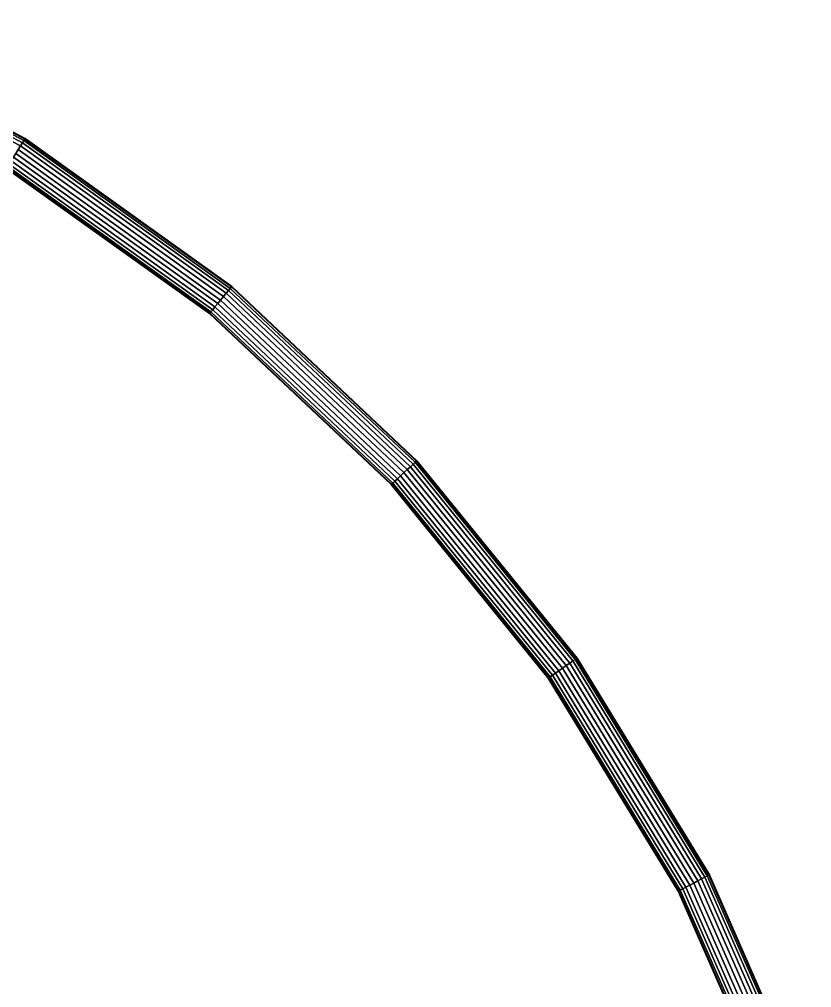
# Model space of a CAD drawing. Header units: metres. Extents: x 0.589 to 0.852, y 0.541 to 0.893.
# Drawn here: x 0.7122 to 0.8347, y 0.7168 to 0.8666 of the extents above; entities that cross this region are included whole.
import ezdxf

# ---------------------------------------------------------------- set-up
doc = ezdxf.new("R2010")
doc.units = ezdxf.units.M

msp = doc.modelspace()

# ---------------------------------------------------------------- linework, layer by layer
at = {"layer": '[0137_Black]', "invisible_edges": 1}
for points in [[(0.67826, 0.8663, 0.0013), (0.71271, 0.84752, 0.00188), (0.67808, 0.86591, 0.00188)], [(0.67808, 0.86591, -0.00205), (0.71293, 0.84789, -0.00148), (0.67826, 0.8663, -0.00148)], [(0.67837, 0.86655, 0.00063), (0.71293, 0.84789, 0.0013), (0.67826, 0.8663, 0.0013)], [(0.67826, 0.8663, -0.00148), (0.71308, 0.84812, -0.00081), (0.67837, 0.86655, -0.00081)], [(0.71271, 0.84752, 0.00188), (0.67826, 0.8663, 0.0013), (0.71293, 0.84789, 0.0013)], [(0.71308, 0.84812, -0.00081), (0.67826, 0.8663, -0.00148), (0.71293, 0.84789, -0.00148)], [(0.67841, 0.86663, -0.00009), (0.71308, 0.84812, 0.00063), (0.67837, 0.86655, 0.00063)], [(0.67837, 0.86655, -0.00081), (0.71313, 0.8482, -0.00009), (0.67841, 0.86663, -0.00009)], [(0.71293, 0.84789, 0.0013), (0.67837, 0.86655, 0.00063), (0.71308, 0.84812, 0.00063)], [(0.71313, 0.8482, -0.00009), (0.67837, 0.86655, -0.00081), (0.71308, 0.84812, -0.00081)], [(0.71308, 0.84812, 0.00063), (0.67841, 0.86663, -0.00009), (0.71313, 0.8482, -0.00009)], [(0.67808, 0.86591, 0.00188), (0.71241, 0.84704, 0.00232), (0.67785, 0.86539, 0.00232)], [(0.71241, 0.84704, -0.00249), (0.67808, 0.86591, -0.00205), (0.67785, 0.86539, -0.00249)], [(0.71206, 0.84648, 0.0026), (0.67785, 0.86539, 0.00232), (0.71241, 0.84704, 0.00232)], [(0.67785, 0.86539, -0.00249), (0.71206, 0.84648, -0.00277), (0.71241, 0.84704, -0.00249)], [(0.71241, 0.84704, 0.00232), (0.67808, 0.86591, 0.00188), (0.71271, 0.84752, 0.00188)], [(0.71293, 0.84789, -0.00148), (0.67808, 0.86591, -0.00205), (0.71271, 0.84752, -0.00205)], [(0.67808, 0.86591, -0.00205), (0.71241, 0.84704, -0.00249), (0.71271, 0.84752, -0.00205)], [(0.71308, 0.84812, 0.00063), (0.74484, 0.82501, 0.0013), (0.71293, 0.84789, 0.0013)], [(0.71293, 0.84789, -0.00148), (0.74502, 0.82522, -0.00081), (0.71308, 0.84812, -0.00081)], [(0.71313, 0.8482, -0.00009), (0.74502, 0.82522, 0.00063), (0.71308, 0.84812, 0.00063)], [(0.71308, 0.84812, -0.00081), (0.74508, 0.8253, -0.00009), (0.71313, 0.8482, -0.00009)], [(0.74484, 0.82501, 0.0013), (0.71308, 0.84812, 0.00063), (0.74502, 0.82522, 0.00063)], [(0.74508, 0.8253, -0.00009), (0.71308, 0.84812, -0.00081), (0.74502, 0.82522, -0.00081)], [(0.74502, 0.82522, 0.00063), (0.71313, 0.8482, -0.00009), (0.74508, 0.8253, -0.00009)], [(0.71241, 0.84704, 0.00232), (0.74379, 0.82374, 0.0026), (0.71206, 0.84648, 0.0026)], [(0.74379, 0.82374, -0.00277), (0.71241, 0.84704, -0.00249), (0.71206, 0.84648, -0.00277)], [(0.71271, 0.84752, 0.00188), (0.74421, 0.82425, 0.00232), (0.71241, 0.84704, 0.00232)], [(0.74421, 0.82425, -0.00249), (0.71271, 0.84752, -0.00205), (0.71241, 0.84704, -0.00249)], [(0.74379, 0.82374, 0.0026), (0.71241, 0.84704, 0.00232), (0.74421, 0.82425, 0.00232)], [(0.71241, 0.84704, -0.00249), (0.74379, 0.82374, -0.00277), (0.74421, 0.82425, -0.00249)], [(0.71293, 0.84789, 0.0013), (0.74457, 0.82468, 0.00188), (0.71271, 0.84752, 0.00188)], [(0.71271, 0.84752, -0.00205), (0.74484, 0.82501, -0.00148), (0.71293, 0.84789, -0.00148)], [(0.74421, 0.82425, 0.00232), (0.71271, 0.84752, 0.00188), (0.74457, 0.82468, 0.00188)], [(0.74484, 0.82501, -0.00148), (0.71271, 0.84752, -0.00205), (0.74457, 0.82468, -0.00205)], [(0.71271, 0.84752, -0.00205), (0.74421, 0.82425, -0.00249), (0.74457, 0.82468, -0.00205)], [(0.74457, 0.82468, 0.00188), (0.71293, 0.84789, 0.0013), (0.74484, 0.82501, 0.0013)], [(0.74502, 0.82522, -0.00081), (0.71293, 0.84789, -0.00148), (0.74484, 0.82501, -0.00148)], [(0.71132, 0.84529, 0.0026), (0.74248, 0.82215, 0.00232), (0.71098, 0.84473, 0.00232)], [(0.74248, 0.82215, -0.00249), (0.71132, 0.84529, -0.00277), (0.71098, 0.84473, -0.00249)], [(0.71169, 0.84589, 0.00269), (0.7429, 0.82265, 0.0026), (0.71132, 0.84529, 0.0026)], [(0.7429, 0.82265, -0.00277), (0.71169, 0.84589, -0.00287), (0.71132, 0.84529, -0.00277)], [(0.74248, 0.82215, 0.00232), (0.71132, 0.84529, 0.0026), (0.7429, 0.82265, 0.0026)], [(0.71132, 0.84529, -0.00277), (0.74248, 0.82215, -0.00249), (0.7429, 0.82265, -0.00277)], [(0.71206, 0.84648, 0.0026), (0.74335, 0.8232, 0.00269), (0.71169, 0.84589, 0.00269)], [(0.74335, 0.8232, -0.00287), (0.71206, 0.84648, -0.00277), (0.71169, 0.84589, -0.00287)], [(0.7429, 0.82265, 0.0026), (0.71169, 0.84589, 0.00269), (0.74335, 0.8232, 0.00269)], [(0.71169, 0.84589, -0.00287), (0.7429, 0.82265, -0.00277), (0.74335, 0.8232, -0.00287)], [(0.74335, 0.8232, 0.00269), (0.71206, 0.84648, 0.0026), (0.74379, 0.82374, 0.0026)], [(0.71206, 0.84648, -0.00277), (0.74335, 0.8232, -0.00287), (0.74379, 0.82374, -0.00277)], [(0.71026, 0.84358, -0.00009), (0.74168, 0.82117, -0.00081), (0.71031, 0.84365, -0.00081)], [(0.71031, 0.84365, 0.00063), (0.74162, 0.8211, -0.00009), (0.71026, 0.84358, -0.00009)], [(0.74168, 0.82117, -0.00081), (0.71026, 0.84358, -0.00009), (0.74162, 0.8211, -0.00009)], [(0.71045, 0.84389, 0.0013), (0.74168, 0.82117, 0.00063), (0.71031, 0.84365, 0.00063)], [(0.71031, 0.84365, -0.00081), (0.74185, 0.82138, -0.00148), (0.71045, 0.84389, -0.00148)], [(0.74185, 0.82138, -0.00148), (0.71031, 0.84365, -0.00081), (0.74168, 0.82117, -0.00081)], [(0.74162, 0.8211, -0.00009), (0.71031, 0.84365, 0.00063), (0.74168, 0.82117, 0.00063)], [(0.71068, 0.84425, 0.00188), (0.74185, 0.82138, 0.0013), (0.71045, 0.84389, 0.0013)], [(0.71045, 0.84389, -0.00148), (0.74213, 0.82171, -0.00205), (0.71068, 0.84425, -0.00205)], [(0.74168, 0.82117, 0.00063), (0.71045, 0.84389, 0.0013), (0.74185, 0.82138, 0.0013)], [(0.74213, 0.82171, -0.00205), (0.71045, 0.84389, -0.00148), (0.74185, 0.82138, -0.00148)], [(0.71098, 0.84473, 0.00232), (0.74213, 0.82171, 0.00188), (0.71068, 0.84425, 0.00188)], [(0.74213, 0.82171, -0.00205), (0.71098, 0.84473, -0.00249), (0.71068, 0.84425, -0.00205)], [(0.74185, 0.82138, 0.0013), (0.71068, 0.84425, 0.00188), (0.74213, 0.82171, 0.00188)], [(0.74213, 0.82171, 0.00188), (0.71098, 0.84473, 0.00232), (0.74248, 0.82215, 0.00232)], [(0.71098, 0.84473, -0.00249), (0.74213, 0.82171, -0.00205), (0.74248, 0.82215, -0.00249)], [(0.74421, 0.82425, 0.00232), (0.77221, 0.79697, 0.0026), (0.74379, 0.82374, 0.0026)], [(0.77221, 0.79697, -0.00277), (0.74421, 0.82425, -0.00249), (0.74379, 0.82374, -0.00277)], [(0.74457, 0.82468, 0.00188), (0.77269, 0.79741, 0.00232), (0.74421, 0.82425, 0.00232)], [(0.77269, 0.79741, -0.00249), (0.74457, 0.82468, -0.00205), (0.74421, 0.82425, -0.00249)], [(0.77221, 0.79697, 0.0026), (0.74421, 0.82425, 0.00232), (0.77269, 0.79741, 0.00232)], [(0.74421, 0.82425, -0.00249), (0.77221, 0.79697, -0.00277), (0.77269, 0.79741, -0.00249)], [(0.74484, 0.82501, 0.0013), (0.7731, 0.7978, 0.00188), (0.74457, 0.82468, 0.00188)], [(0.7731, 0.7978, -0.00205), (0.74484, 0.82501, -0.00148), (0.74457, 0.82468, -0.00205)], [(0.77269, 0.79741, 0.00232), (0.74457, 0.82468, 0.00188), (0.7731, 0.7978, 0.00188)], [(0.74457, 0.82468, -0.00205), (0.77269, 0.79741, -0.00249), (0.7731, 0.7978, -0.00205)], [(0.74502, 0.82522, 0.00063), (0.77342, 0.79809, 0.0013), (0.74484, 0.82501, 0.0013)], [(0.74484, 0.82501, -0.00148), (0.77362, 0.79828, -0.00081), (0.74502, 0.82522, -0.00081)], [(0.7731, 0.7978, 0.00188), (0.74484, 0.82501, 0.0013), (0.77342, 0.79809, 0.0013)], [(0.77362, 0.79828, -0.00081), (0.74484, 0.82501, -0.00148), (0.77342, 0.79809, -0.00148)], [(0.74484, 0.82501, -0.00148), (0.7731, 0.7978, -0.00205), (0.77342, 0.79809, -0.00148)], [(0.74508, 0.8253, -0.00009), (0.77362, 0.79828, 0.00063), (0.74502, 0.82522, 0.00063)], [(0.74502, 0.82522, -0.00081), (0.77369, 0.79834, -0.00009), (0.74508, 0.8253, -0.00009)], [(0.77342, 0.79809, 0.0013), (0.74502, 0.82522, 0.00063), (0.77362, 0.79828, 0.00063)], [(0.77369, 0.79834, -0.00009), (0.74502, 0.82522, -0.00081), (0.77362, 0.79828, -0.00081)], [(0.77362, 0.79828, 0.00063), (0.74508, 0.8253, -0.00009), (0.77369, 0.79834, -0.00009)], [(0.7429, 0.82265, 0.0026), (0.7707, 0.79556, 0.00232), (0.74248, 0.82215, 0.00232)], [(0.7707, 0.79556, -0.00249), (0.7429, 0.82265, -0.00277), (0.74248, 0.82215, -0.00249)], [(0.74335, 0.8232, 0.00269), (0.77118, 0.79601, 0.0026), (0.7429, 0.82265, 0.0026)], [(0.77118, 0.79601, -0.00277), (0.74335, 0.8232, -0.00287), (0.7429, 0.82265, -0.00277)], [(0.7707, 0.79556, 0.00232), (0.7429, 0.82265, 0.0026), (0.77118, 0.79601, 0.0026)], [(0.7429, 0.82265, -0.00277), (0.7707, 0.79556, -0.00249), (0.77118, 0.79601, -0.00277)], [(0.74379, 0.82374, 0.0026), (0.77169, 0.79649, 0.00269), (0.74335, 0.8232, 0.00269)], [(0.77169, 0.79649, -0.00287), (0.74379, 0.82374, -0.00277), (0.74335, 0.8232, -0.00287)], [(0.77118, 0.79601, 0.0026), (0.74335, 0.8232, 0.00269), (0.77169, 0.79649, 0.00269)], [(0.74335, 0.8232, -0.00287), (0.77118, 0.79601, -0.00277), (0.77169, 0.79649, -0.00287)], [(0.77169, 0.79649, 0.00269), (0.74379, 0.82374, 0.0026), (0.77221, 0.79697, 0.0026)], [(0.74379, 0.82374, -0.00277), (0.77169, 0.79649, -0.00287), (0.77221, 0.79697, -0.00277)], [(0.74162, 0.8211, -0.00009), (0.76977, 0.7947, -0.00081), (0.74168, 0.82117, -0.00081)], [(0.74168, 0.82117, 0.00063), (0.7697, 0.79464, -0.00009), (0.74162, 0.8211, -0.00009)], [(0.76977, 0.7947, -0.00081), (0.74162, 0.8211, -0.00009), (0.7697, 0.79464, -0.00009)], [(0.74185, 0.82138, 0.0013), (0.76977, 0.7947, 0.00063), (0.74168, 0.82117, 0.00063)], [(0.74168, 0.82117, -0.00081), (0.76997, 0.79489, -0.00148), (0.74185, 0.82138, -0.00148)], [(0.76997, 0.79489, -0.00148), (0.74168, 0.82117, -0.00081), (0.76977, 0.7947, -0.00081)], [(0.7697, 0.79464, -0.00009), (0.74168, 0.82117, 0.00063), (0.76977, 0.7947, 0.00063)], [(0.74213, 0.82171, 0.00188), (0.76997, 0.79489, 0.0013), (0.74185, 0.82138, 0.0013)], [(0.76997, 0.79489, -0.00148), (0.74213, 0.82171, -0.00205), (0.74185, 0.82138, -0.00148)], [(0.76977, 0.7947, 0.00063), (0.74185, 0.82138, 0.0013), (0.76997, 0.79489, 0.0013)], [(0.74248, 0.82215, 0.00232), (0.77028, 0.79518, 0.00188), (0.74213, 0.82171, 0.00188)], [(0.77028, 0.79518, -0.00205), (0.74248, 0.82215, -0.00249), (0.74213, 0.82171, -0.00205)], [(0.76997, 0.79489, 0.0013), (0.74213, 0.82171, 0.00188), (0.77028, 0.79518, 0.00188)], [(0.74213, 0.82171, -0.00205), (0.76997, 0.79489, -0.00148), (0.77028, 0.79518, -0.00205)], [(0.77028, 0.79518, 0.00188), (0.74248, 0.82215, 0.00232), (0.7707, 0.79556, 0.00232)], [(0.74248, 0.82215, -0.00249), (0.77028, 0.79518, -0.00205), (0.7707, 0.79556, -0.00249)], [(0.77269, 0.79741, 0.00232), (0.7968, 0.76664, 0.0026), (0.77221, 0.79697, 0.0026)], [(0.7968, 0.76664, -0.00277), (0.77269, 0.79741, -0.00249), (0.77221, 0.79697, -0.00277)], [(0.7731, 0.7978, 0.00188), (0.79734, 0.76702, 0.00232), (0.77269, 0.79741, 0.00232)], [(0.79734, 0.76702, -0.00249), (0.7731, 0.7978, -0.00205), (0.77269, 0.79741, -0.00249)], [(0.7968, 0.76664, 0.0026), (0.77269, 0.79741, 0.00232), (0.79734, 0.76702, 0.00232)], [(0.77269, 0.79741, -0.00249), (0.7968, 0.76664, -0.00277), (0.79734, 0.76702, -0.00249)], [(0.79815, 0.7676, 0.0013), (0.7731, 0.7978, 0.00188), (0.77342, 0.79809, 0.0013)], [(0.7731, 0.7978, -0.00205), (0.79815, 0.7676, -0.00148), (0.77342, 0.79809, -0.00148)], [(0.79734, 0.76702, 0.00232), (0.7731, 0.7978, 0.00188), (0.7978, 0.76735, 0.00188)], [(0.7731, 0.7978, 0.00188), (0.79815, 0.7676, 0.0013), (0.7978, 0.76735, 0.00188)], [(0.79815, 0.7676, -0.00148), (0.7731, 0.7978, -0.00205), (0.7978, 0.76735, -0.00205)], [(0.7731, 0.7978, -0.00205), (0.79734, 0.76702, -0.00249), (0.7978, 0.76735, -0.00205)], [(0.79837, 0.76775, 0.00063), (0.77342, 0.79809, 0.0013), (0.77362, 0.79828, 0.00063)], [(0.77342, 0.79809, -0.00148), (0.79837, 0.76775, -0.00081), (0.77362, 0.79828, -0.00081)], [(0.77342, 0.79809, 0.0013), (0.79837, 0.76775, 0.00063), (0.79815, 0.7676, 0.0013)], [(0.79837, 0.76775, -0.00081), (0.77342, 0.79809, -0.00148), (0.79815, 0.7676, -0.00148)], [(0.79845, 0.76781, -0.00009), (0.77362, 0.79828, 0.00063), (0.77369, 0.79834, -0.00009)], [(0.77362, 0.79828, -0.00081), (0.79845, 0.76781, -0.00009), (0.77369, 0.79834, -0.00009)], [(0.77362, 0.79828, 0.00063), (0.79845, 0.76781, -0.00009), (0.79837, 0.76775, 0.00063)], [(0.79845, 0.76781, -0.00009), (0.77362, 0.79828, -0.00081), (0.79837, 0.76775, -0.00081)], [(0.77118, 0.79601, 0.0026), (0.79511, 0.76546, 0.00232), (0.7707, 0.79556, 0.00232)], [(0.79511, 0.76546, -0.00249), (0.77118, 0.79601, -0.00277), (0.7707, 0.79556, -0.00249)], [(0.77169, 0.79649, 0.00269), (0.79565, 0.76583, 0.0026), (0.77118, 0.79601, 0.0026)], [(0.79565, 0.76583, -0.00277), (0.77169, 0.79649, -0.00287), (0.77118, 0.79601, -0.00277)], [(0.79511, 0.76546, 0.00232), (0.77118, 0.79601, 0.0026), (0.79565, 0.76583, 0.0026)], [(0.77118, 0.79601, -0.00277), (0.79511, 0.76546, -0.00249), (0.79565, 0.76583, -0.00277)], [(0.77221, 0.79697, 0.0026), (0.79622, 0.76624, 0.00269), (0.77169, 0.79649, 0.00269)], [(0.79622, 0.76624, -0.00287), (0.77221, 0.79697, -0.00277), (0.77169, 0.79649, -0.00287)], [(0.79565, 0.76583, 0.0026), (0.77169, 0.79649, 0.00269), (0.79622, 0.76624, 0.00269)], [(0.77169, 0.79649, -0.00287), (0.79565, 0.76583, -0.00277), (0.79622, 0.76624, -0.00287)], [(0.79622, 0.76624, 0.00269), (0.77221, 0.79697, 0.0026), (0.7968, 0.76664, 0.0026)], [(0.77221, 0.79697, -0.00277), (0.79622, 0.76624, -0.00287), (0.7968, 0.76664, -0.00277)], [(0.7697, 0.79464, -0.00009), (0.79408, 0.76473, -0.00081), (0.76977, 0.7947, -0.00081)], [(0.79408, 0.76473, 0.00063), (0.7697, 0.79464, -0.00009), (0.76977, 0.7947, 0.00063)], [(0.79408, 0.76473, -0.00081), (0.7697, 0.79464, -0.00009), (0.794, 0.76467, -0.00009)], [(0.7697, 0.79464, -0.00009), (0.79408, 0.76473, 0.00063), (0.794, 0.76467, -0.00009)], [(0.7943, 0.76488, 0.0013), (0.76977, 0.7947, 0.00063), (0.76997, 0.79489, 0.0013)], [(0.76977, 0.7947, -0.00081), (0.7943, 0.76488, -0.00148), (0.76997, 0.79489, -0.00148)], [(0.76977, 0.7947, 0.00063), (0.7943, 0.76488, 0.0013), (0.79408, 0.76473, 0.00063)], [(0.7943, 0.76488, -0.00148), (0.76977, 0.7947, -0.00081), (0.79408, 0.76473, -0.00081)], [(0.79465, 0.76513, 0.00188), (0.76997, 0.79489, 0.0013), (0.77028, 0.79518, 0.00188)], [(0.76997, 0.79489, -0.00148), (0.79465, 0.76513, -0.00205), (0.77028, 0.79518, -0.00205)], [(0.76997, 0.79489, 0.0013), (0.79465, 0.76513, 0.00188), (0.7943, 0.76488, 0.0013)], [(0.79465, 0.76513, -0.00205), (0.76997, 0.79489, -0.00148), (0.7943, 0.76488, -0.00148)], [(0.7707, 0.79556, 0.00232), (0.79465, 0.76513, 0.00188), (0.77028, 0.79518, 0.00188)], [(0.79465, 0.76513, -0.00205), (0.7707, 0.79556, -0.00249), (0.77028, 0.79518, -0.00205)], [(0.79465, 0.76513, 0.00188), (0.7707, 0.79556, 0.00232), (0.79511, 0.76546, 0.00232)], [(0.7707, 0.79556, -0.00249), (0.79465, 0.76513, -0.00205), (0.79511, 0.76546, -0.00249)], [(0.7978, 0.76735, 0.00188), (0.81771, 0.73362, 0.00232), (0.79734, 0.76702, 0.00232)], [(0.81771, 0.73362, -0.00249), (0.7978, 0.76735, -0.00205), (0.79734, 0.76702, -0.00249)], [(0.81859, 0.73408, 0.0013), (0.7978, 0.76735, 0.00188), (0.79815, 0.7676, 0.0013)], [(0.7978, 0.76735, -0.00205), (0.81859, 0.73408, -0.00148), (0.79815, 0.7676, -0.00148)], [(0.81771, 0.73362, 0.00232), (0.7978, 0.76735, 0.00188), (0.81821, 0.73388, 0.00188)], [(0.7978, 0.76735, 0.00188), (0.81859, 0.73408, 0.0013), (0.81821, 0.73388, 0.00188)], [(0.81859, 0.73408, -0.00148), (0.7978, 0.76735, -0.00205), (0.81821, 0.73388, -0.00205)], [(0.7978, 0.76735, -0.00205), (0.81771, 0.73362, -0.00249), (0.81821, 0.73388, -0.00205)], [(0.81883, 0.7342, 0.00063), (0.79815, 0.7676, 0.0013), (0.79837, 0.76775, 0.00063)], [(0.79815, 0.7676, -0.00148), (0.81883, 0.7342, -0.00081), (0.79837, 0.76775, -0.00081)], [(0.79815, 0.7676, 0.0013), (0.81883, 0.7342, 0.00063), (0.81859, 0.73408, 0.0013)], [(0.81883, 0.7342, -0.00081), (0.79815, 0.7676, -0.00148), (0.81859, 0.73408, -0.00148)], [(0.81891, 0.73425, -0.00009), (0.79837, 0.76775, 0.00063), (0.79845, 0.76781, -0.00009)], [(0.79837, 0.76775, -0.00081), (0.81891, 0.73425, -0.00009), (0.79845, 0.76781, -0.00009)], [(0.79837, 0.76775, 0.00063), (0.81891, 0.73425, -0.00009), (0.81883, 0.7342, 0.00063)], [(0.81891, 0.73425, -0.00009), (0.79837, 0.76775, -0.00081), (0.81883, 0.7342, -0.00081)], [(0.79565, 0.76583, 0.0026), (0.8153, 0.73236, 0.00232), (0.79511, 0.76546, 0.00232)], [(0.8153, 0.73236, -0.00249), (0.79565, 0.76583, -0.00277), (0.79511, 0.76546, -0.00249)], [(0.79622, 0.76624, 0.00269), (0.81588, 0.73266, 0.0026), (0.79565, 0.76583, 0.0026)], [(0.81588, 0.73266, -0.00277), (0.79622, 0.76624, -0.00287), (0.79565, 0.76583, -0.00277)], [(0.8153, 0.73236, 0.00232), (0.79565, 0.76583, 0.0026), (0.81588, 0.73266, 0.0026)], [(0.79565, 0.76583, -0.00277), (0.8153, 0.73236, -0.00249), (0.81588, 0.73266, -0.00277)], [(0.7968, 0.76664, 0.0026), (0.8165, 0.73299, 0.00269), (0.79622, 0.76624, 0.00269)], [(0.8165, 0.73299, -0.00287), (0.7968, 0.76664, -0.00277), (0.79622, 0.76624, -0.00287)], [(0.81588, 0.73266, 0.0026), (0.79622, 0.76624, 0.00269), (0.8165, 0.73299, 0.00269)], [(0.79622, 0.76624, -0.00287), (0.81588, 0.73266, -0.00277), (0.8165, 0.73299, -0.00287)], [(0.79734, 0.76702, 0.00232), (0.81713, 0.73331, 0.0026), (0.7968, 0.76664, 0.0026)], [(0.81713, 0.73331, -0.00277), (0.79734, 0.76702, -0.00249), (0.7968, 0.76664, -0.00277)], [(0.8165, 0.73299, 0.00269), (0.7968, 0.76664, 0.0026), (0.81713, 0.73331, 0.0026)], [(0.7968, 0.76664, -0.00277), (0.8165, 0.73299, -0.00287), (0.81713, 0.73331, -0.00277)], [(0.81713, 0.73331, 0.0026), (0.79734, 0.76702, 0.00232), (0.81771, 0.73362, 0.00232)], [(0.79734, 0.76702, -0.00249), (0.81713, 0.73331, -0.00277), (0.81771, 0.73362, -0.00249)], [(0.794, 0.76467, -0.00009), (0.81418, 0.73177, -0.00081), (0.79408, 0.76473, -0.00081)], [(0.81418, 0.73177, 0.00063), (0.794, 0.76467, -0.00009), (0.79408, 0.76473, 0.00063)], [(0.81418, 0.73177, -0.00081), (0.794, 0.76467, -0.00009), (0.81409, 0.73173, -0.00009)], [(0.794, 0.76467, -0.00009), (0.81418, 0.73177, 0.00063), (0.81409, 0.73173, -0.00009)], [(0.81442, 0.7319, 0.0013), (0.79408, 0.76473, 0.00063), (0.7943, 0.76488, 0.0013)], [(0.79408, 0.76473, -0.00081), (0.81442, 0.7319, -0.00148), (0.7943, 0.76488, -0.00148)], [(0.79408, 0.76473, 0.00063), (0.81442, 0.7319, 0.0013), (0.81418, 0.73177, 0.00063)], [(0.81442, 0.7319, -0.00148), (0.79408, 0.76473, -0.00081), (0.81418, 0.73177, -0.00081)], [(0.8148, 0.7321, 0.00188), (0.7943, 0.76488, 0.0013), (0.79465, 0.76513, 0.00188)], [(0.7943, 0.76488, -0.00148), (0.8148, 0.7321, -0.00205), (0.79465, 0.76513, -0.00205)], [(0.7943, 0.76488, 0.0013), (0.8148, 0.7321, 0.00188), (0.81442, 0.7319, 0.0013)], [(0.8148, 0.7321, -0.00205), (0.7943, 0.76488, -0.00148), (0.81442, 0.7319, -0.00148)], [(0.79511, 0.76546, 0.00232), (0.8148, 0.7321, 0.00188), (0.79465, 0.76513, 0.00188)], [(0.8148, 0.7321, -0.00205), (0.79511, 0.76546, -0.00249), (0.79465, 0.76513, -0.00205)], [(0.8148, 0.7321, 0.00188), (0.79511, 0.76546, 0.00232), (0.8153, 0.73236, 0.00232)], [(0.79511, 0.76546, -0.00249), (0.8148, 0.7321, -0.00205), (0.8153, 0.73236, -0.00249)], [(0.83464, 0.69822, 0.00063), (0.81859, 0.73408, 0.0013), (0.81883, 0.7342, 0.00063)], [(0.81859, 0.73408, -0.00148), (0.83464, 0.69822, -0.00081), (0.81883, 0.7342, -0.00081)], [(0.83472, 0.69826, -0.00009), (0.81883, 0.7342, 0.00063), (0.81891, 0.73425, -0.00009)], [(0.81883, 0.7342, -0.00081), (0.83472, 0.69826, -0.00009), (0.81891, 0.73425, -0.00009)], [(0.81883, 0.7342, 0.00063), (0.83472, 0.69826, -0.00009), (0.83464, 0.69822, 0.00063)], [(0.83472, 0.69826, -0.00009), (0.81883, 0.7342, -0.00081), (0.83464, 0.69822, -0.00081)], [(0.8165, 0.73299, 0.00269), (0.83151, 0.69709, 0.0026), (0.81588, 0.73266, 0.0026)], [(0.83151, 0.69709, -0.00277), (0.8165, 0.73299, -0.00287), (0.81588, 0.73266, -0.00277)], [(0.81713, 0.73331, 0.0026), (0.83217, 0.69733, 0.00269), (0.8165, 0.73299, 0.00269)], [(0.83217, 0.69733, -0.00287), (0.81713, 0.73331, -0.00277), (0.8165, 0.73299, -0.00287)], [(0.83151, 0.69709, 0.0026), (0.8165, 0.73299, 0.00269), (0.83217, 0.69733, 0.00269)], [(0.8165, 0.73299, -0.00287), (0.83151, 0.69709, -0.00277), (0.83217, 0.69733, -0.00287)], [(0.81771, 0.73362, 0.00232), (0.83283, 0.69757, 0.0026), (0.81713, 0.73331, 0.0026)], [(0.83283, 0.69757, -0.00277), (0.81771, 0.73362, -0.00249), (0.81713, 0.73331, -0.00277)], [(0.83217, 0.69733, 0.00269), (0.81713, 0.73331, 0.0026), (0.83283, 0.69757, 0.0026)], [(0.81713, 0.73331, -0.00277), (0.83217, 0.69733, -0.00287), (0.83283, 0.69757, -0.00277)], [(0.81821, 0.73388, 0.00188), (0.83345, 0.69779, 0.00232), (0.81771, 0.73362, 0.00232)], [(0.83345, 0.69779, -0.00249), (0.81821, 0.73388, -0.00205), (0.81771, 0.73362, -0.00249)], [(0.83283, 0.69757, 0.0026), (0.81771, 0.73362, 0.00232), (0.83345, 0.69779, 0.00232)], [(0.81771, 0.73362, -0.00249), (0.83283, 0.69757, -0.00277), (0.83345, 0.69779, -0.00249)], [(0.83438, 0.69813, 0.0013), (0.81821, 0.73388, 0.00188), (0.81859, 0.73408, 0.0013)], [(0.81821, 0.73388, -0.00205), (0.83438, 0.69813, -0.00148), (0.81859, 0.73408, -0.00148)], [(0.83345, 0.69779, 0.00232), (0.81821, 0.73388, 0.00188), (0.83398, 0.69799, 0.00188)], [(0.81821, 0.73388, 0.00188), (0.83438, 0.69813, 0.0013), (0.83398, 0.69799, 0.00188)], [(0.83438, 0.69813, -0.00148), (0.81821, 0.73388, -0.00205), (0.83398, 0.69799, -0.00205)], [(0.81821, 0.73388, -0.00205), (0.83345, 0.69779, -0.00249), (0.83398, 0.69799, -0.00205)], [(0.81859, 0.73408, 0.0013), (0.83464, 0.69822, 0.00063), (0.83438, 0.69813, 0.0013)], [(0.83464, 0.69822, -0.00081), (0.81859, 0.73408, -0.00148), (0.83438, 0.69813, -0.00148)], [(0.81409, 0.73173, -0.00009), (0.8297, 0.69644, -0.00081), (0.81418, 0.73177, -0.00081)], [(0.8297, 0.69644, 0.00063), (0.81409, 0.73173, -0.00009), (0.81418, 0.73177, 0.00063)], [(0.8297, 0.69644, -0.00081), (0.81409, 0.73173, -0.00009), (0.82961, 0.69641, -0.00009)], [(0.81409, 0.73173, -0.00009), (0.8297, 0.69644, 0.00063), (0.82961, 0.69641, -0.00009)], [(0.82995, 0.69653, 0.0013), (0.81418, 0.73177, 0.00063), (0.81442, 0.7319, 0.0013)], [(0.81418, 0.73177, -0.00081), (0.82995, 0.69653, -0.00148), (0.81442, 0.7319, -0.00148)], [(0.81418, 0.73177, 0.00063), (0.82995, 0.69653, 0.0013), (0.8297, 0.69644, 0.00063)], [(0.82995, 0.69653, -0.00148), (0.81418, 0.73177, -0.00081), (0.8297, 0.69644, -0.00081)], [(0.83036, 0.69668, 0.00188), (0.81442, 0.7319, 0.0013), (0.8148, 0.7321, 0.00188)], [(0.81442, 0.7319, -0.00148), (0.83036, 0.69668, -0.00205), (0.8148, 0.7321, -0.00205)], [(0.81442, 0.7319, 0.0013), (0.83036, 0.69668, 0.00188), (0.82995, 0.69653, 0.0013)], [(0.83036, 0.69668, -0.00205), (0.81442, 0.7319, -0.00148), (0.82995, 0.69653, -0.00148)], [(0.8153, 0.73236, 0.00232), (0.83036, 0.69668, 0.00188), (0.8148, 0.7321, 0.00188)], [(0.83036, 0.69668, -0.00205), (0.8153, 0.73236, -0.00249), (0.8148, 0.7321, -0.00205)], [(0.81588, 0.73266, 0.0026), (0.83089, 0.69687, 0.00232), (0.8153, 0.73236, 0.00232)], [(0.83089, 0.69687, -0.00249), (0.81588, 0.73266, -0.00277), (0.8153, 0.73236, -0.00249)], [(0.83036, 0.69668, 0.00188), (0.8153, 0.73236, 0.00232), (0.83089, 0.69687, 0.00232)], [(0.8153, 0.73236, -0.00249), (0.83036, 0.69668, -0.00205), (0.83089, 0.69687, -0.00249)], [(0.83089, 0.69687, 0.00232), (0.81588, 0.73266, 0.0026), (0.83151, 0.69709, 0.0026)], [(0.81588, 0.73266, -0.00277), (0.83089, 0.69687, -0.00249), (0.83151, 0.69709, -0.00277)]]:
    msp.add_3dface(points, dxfattribs=at)

doc.saveas('drawing.dxf')
